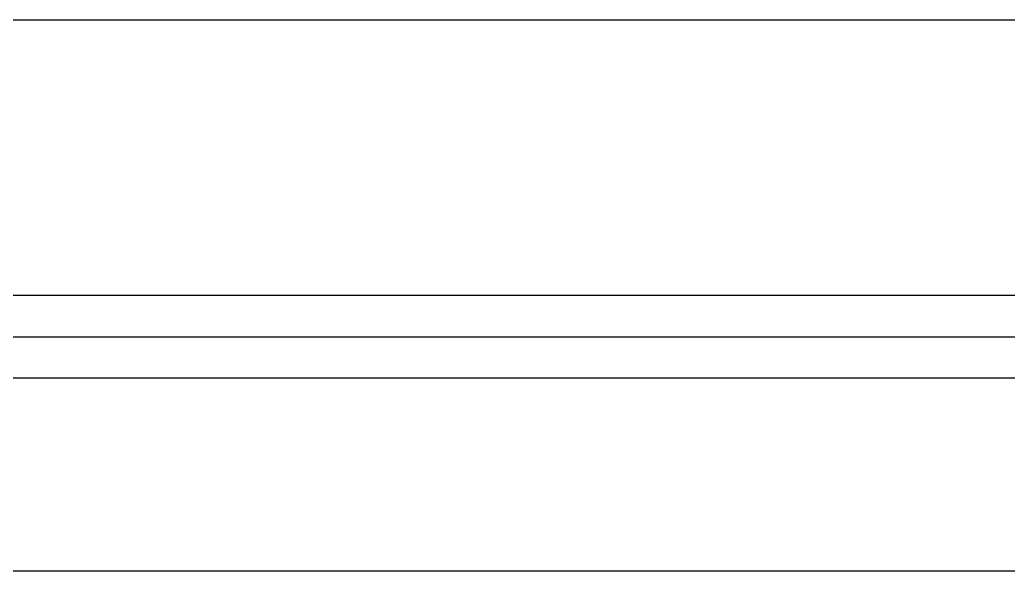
# Model space of a CAD drawing. Header units: millimetres. Extents: x -41292 to 298682, y -22072 to 33155.
# Drawn here: x 34801.2 to 35159.4, y 2680.6 to 2880.6 of the extents above; entities that cross this region are included whole.
import ezdxf

# ---------------------------------------------------------------- set-up
doc = ezdxf.new("R2010")
doc.units = ezdxf.units.MM
doc.layers.add('창호', color=4, linetype='Continuous')
doc.layers.add('틀', color=8, linetype='Continuous')

# ---------------------------------------------------------------- blocks, each defined once
blk = doc.blocks.new('AHSISHEUD')
blk.add_line((35072.05, 20528.67), (38072.05, 20528.67))

msp = doc.modelspace()

# ---------------------------------------------------------------- linework, layer by layer
at = {"layer": '창호'}
for p, q in [((35964.67, 2780.58), (34534.67, 2780.58)), ((35964.67, 2750.58), (34534.67, 2750.58))]:
    msp.add_line(p, q, dxfattribs=at)
at = {"layer": '틀'}
for p, q in [((34444.67, 2880.58), (37444.67, 2880.58)), ((34534.67, 2765.58), (35964.67, 2765.58)), ((37444.67, 2680.58), (34444.67, 2680.58))]:
    msp.add_line(p, q, dxfattribs=at)

# ---------------------------------------------------------------- block references
msp.add_blockref('AHSISHEUD', (-627.37, -17648.09))

doc.saveas('drawing.dxf')
